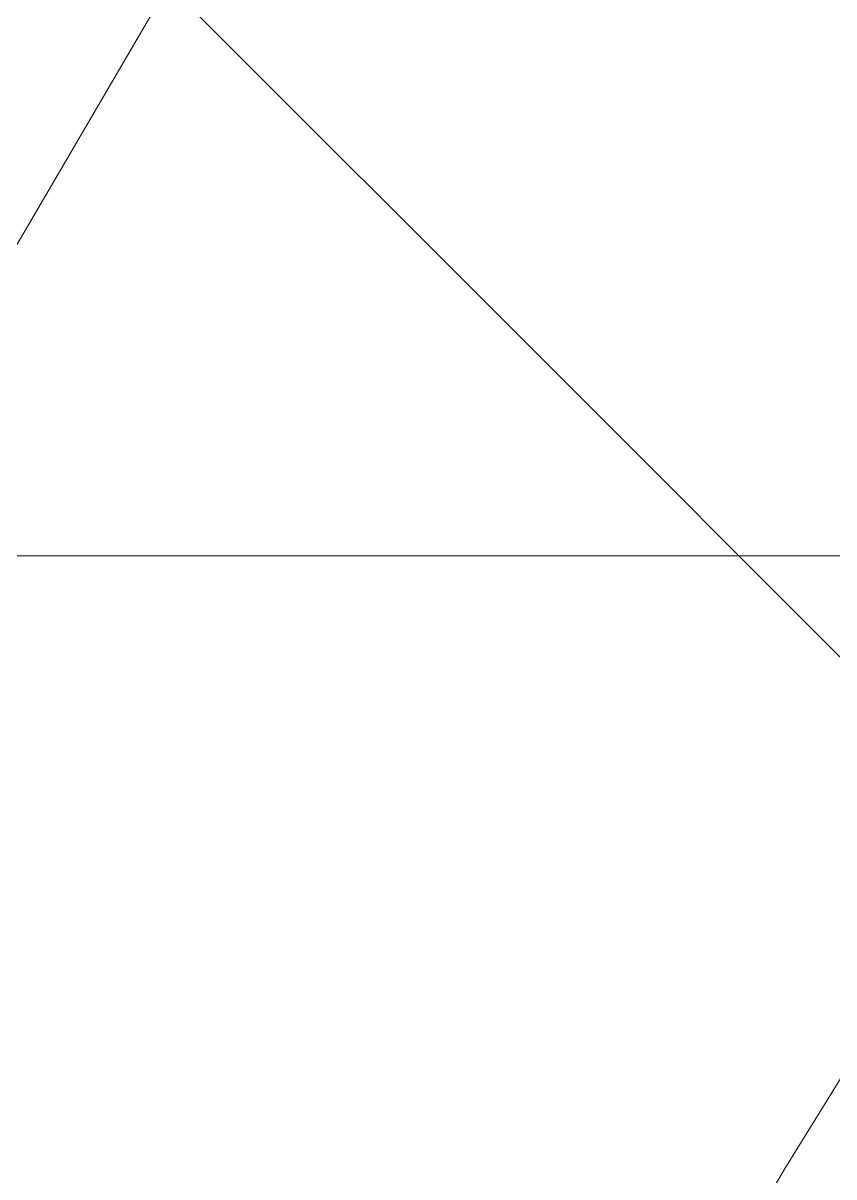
# Model space of a CAD drawing. Header units: metres. Extents: x 0 to 105485, y 0 to 425721.
# Drawn here: x 104931.735 to 104932.93, y 425421.295 to 425422.995 of the extents above; entities that cross this region are included whole.
import ezdxf

# ---------------------------------------------------------------- set-up
doc = ezdxf.new("R2010")
doc.units = ezdxf.units.M
doc.header["$MEASUREMENT"] = 0
for name, color, linetype, lineweight in [('B-XX-GK-KADEMUUR-G', 150, 'Continuous', 18), ('B-XX-MO-ONDERZOEK_SONDERING-G', 90, 'Continuous', 18), ('B-XX-OG-GRENS-G', 7, 'Continuous', 18), ('B-XX-VH-OPENVERHARDING-G', 90, 'Continuous', 18), ('B-XX-VH-OPENVERHARDING_STRAATBAKSTEEN-G', 90, 'Continuous', 18)]:
    doc.layers.add(name, color=color, linetype=linetype, lineweight=lineweight)

msp = doc.modelspace()

# ---------------------------------------------------------------- linework, layer by layer
at = {"layer": 'B-XX-GK-KADEMUUR-G', "ltscale": 0.5}
msp.add_lwpolyline([(104934.055, 425417.52), (104932.141, 425418.909), (104934.632, 425423.174), (104934.693, 425423.278), (104934.248, 425423.566), (104934.172, 425423.43), (104932.857, 425421.307), (104931.589, 425419.133), (104931.426, 425419.199), (104930.972, 425418.341), (104931.567, 425417.999), (104931.875, 425418.484), (104933.381, 425417.408), (104932.747, 425416.482), (104936.804, 425413.636), (104937.725, 425414.956), (104937.316, 425415.243), (104936.71, 425414.374), (104933.443, 425416.625)], close=True, dxfattribs=at)
at = {"layer": 'B-XX-MO-ONDERZOEK_SONDERING-G', "color": 0, "true_color": 0xd62828}
for points in [[(104931.4201, 425422.21, -36.318), (104931.7906, 425422.21, -36.337), (104932.0368, 425422.21, -36.357), (104932.1972, 425422.21, -36.377), (104932.2253, 425422.21, -36.396), (104932.2274, 425422.21, -36.416), (104932.2067, 425422.21, -36.435), (104932.2306, 425422.21, -36.455), (104932.3315, 425422.21, -36.475), (104932.4438, 425422.21, -36.494), (104932.5758, 425422.21, -36.514), (104932.6921, 425422.21, -36.533), (104932.7391, 425422.21, -36.553), (104932.7626, 425422.21, -36.573), (104932.7305, 425422.21, -36.592), (104932.6713, 425422.21, -36.612), (104932.6214, 425422.21, -36.632), (104932.5693, 425422.21, -36.651), (104932.5045, 425422.21, -36.671), (104932.456, 425422.21, -36.69), (104932.3925, 425422.21, -36.71), (104932.3399, 425422.21, -36.73), (104932.2724, 425422.21, -36.749), (104932.2166, 425422.21, -36.769), (104932.1443, 425422.21, -36.789), (104932.0835, 425422.21, -36.808), (104932.032, 425422.21, -36.828), (104931.9873, 425422.21, -36.847), (104931.9693, 425422.21, -36.867), (104931.989, 425422.21, -36.887), (104932.0228, 425422.21, -36.906), (104932.0593, 425422.21, -36.926), (104932.1054, 425422.21, -36.946), (104932.1443, 425422.21, -36.965), (104932.1704, 425422.21, -36.985), (104932.1885, 425422.21, -37.004), (104932.2084, 425422.21, -37.024), (104932.2744, 425422.21, -37.044), (104932.3129, 425422.21, -37.063), (104932.3373, 425422.21, -37.083), (104932.3501, 425422.21, -37.103), (104932.3464, 425422.21, -37.122), (104932.3231, 425422.21, -37.142), (104932.2592, 425422.21, -37.161), (104932.1946, 425422.21, -37.181), (104932.1191, 425422.21, -37.201), (104932.0903, 425422.21, -37.22), (104932.0697, 425422.21, -37.24), (104932.0827, 425422.21, -37.26), (104932.1122, 425422.21, -37.279), (104932.1578, 425422.21, -37.299), (104932.1805, 425422.21, -37.318), (104932.1987, 425422.21, -37.338), (104932.2151, 425422.21, -37.358), (104932.2297, 425422.21, -37.377), (104932.2509, 425422.21, -37.397), (104932.2525, 425422.21, -37.416), (104932.2322, 425422.21, -37.436), (104932.2, 425422.21, -37.456), (104932.1662, 425422.21, -37.475), (104932.1286, 425422.21, -37.495), (104932.1099, 425422.21, -37.515), (104932.0951, 425422.21, -37.534), (104932.0752, 425422.21, -37.554), (104932.0534, 425422.21, -37.573), (104932.0354, 425422.21, -37.593), (104932.0233, 425422.21, -37.613), (104932.03, 425422.21, -37.632), (104932.0555, 425422.21, -37.652), (104932.1114, 425422.21, -37.672), (104932.1644, 425422.21, -37.691), (104932.2237, 425422.21, -37.711), (104932.2513, 425422.21, -37.73), (104932.2476, 425422.21, -37.75), (104932.2296, 425422.21, -37.77), (104932.1889, 425422.21, -37.789), (104932.1462, 425422.21, -37.809), (104932.0991, 425422.21, -37.828), (104932.053, 425422.21, -37.848), (104932.0257, 425422.21, -37.868), (104932.013, 425422.21, -37.887), (104932.0344, 425422.21, -37.907), (104932.0705, 425422.21, -37.927), (104932.1165, 425422.21, -37.946), (104932.16, 425422.21, -37.966), (104932.197, 425422.21, -37.985), (104932.2019, 425422.21, -38.005), (104932.1964, 425422.21, -38.025), (104932.1966, 425422.21, -38.044), (104932.2115, 425422.21, -38.064), (104932.2427, 425422.21, -38.084), (104932.2944, 425422.21, -38.103), (104932.3458, 425422.21, -38.123), (104932.4012, 425422.21, -38.142), (104932.4834, 425422.21, -38.162), (104932.5563, 425422.21, -38.182), (104932.6267, 425422.21, -38.201), (104932.6627, 425422.21, -38.221), (104932.6612, 425422.21, -38.24), (104932.6636, 425422.21, -38.26), (104932.6825, 425422.21, -38.28), (104932.6952, 425422.21, -38.299), (104932.6906, 425422.21, -38.319), (104932.6856, 425422.21, -38.339), (104932.6728, 425422.21, -38.358), (104932.6669, 425422.21, -38.378), (104932.6682, 425422.21, -38.397), (104932.672, 425422.21, -38.417), (104932.6585, 425422.21, -38.437), (104932.6519, 425422.21, -38.456), (104932.6312, 425422.21, -38.476), (104932.6038, 425422.21, -38.495), (104932.5594, 425422.21, -38.515), (104932.5321, 425422.21, -38.535), (104932.5218, 425422.21, -38.554), (104932.5348, 425422.21, -38.574), (104932.5728, 425422.21, -38.594), (104932.6172, 425422.21, -38.613), (104932.6788, 425422.21, -38.633), (104932.7697, 425422.21, -38.652), (104932.8309, 425422.21, -38.672), (104932.8678, 425422.21, -38.692), (104932.8926, 425422.21, -38.711), (104932.8943, 425422.21, -38.731), (104932.8608, 425422.21, -38.751), (104932.8663, 425422.21, -38.77), (104932.8378, 425422.21, -38.79), (104932.8214, 425422.21, -38.809), (104932.793, 425422.21, -38.829), (104932.7739, 425422.21, -38.849), (104932.76, 425422.21, -38.868), (104932.7394, 425422.21, -38.888), (104932.735, 425422.21, -38.907), (104932.7437, 425422.21, -38.927), (104932.7714, 425422.21, -38.947), (104932.7793, 425422.21, -38.966), (104932.7846, 425422.21, -38.986), (104932.781, 425422.21, -39.006), (104932.7743, 425422.21, -39.025), (104932.7719, 425422.21, -39.045), (104932.7622, 425422.21, -39.064), (104932.7442, 425422.21, -39.084), (104932.7009, 425422.21, -39.104), (104932.6502, 425422.21, -39.123), (104932.6137, 425422.21, -39.143), (104932.5888, 425422.21, -39.162), (104932.5878, 425422.21, -39.182), (104932.6025, 425422.21, -39.202), (104932.6227, 425422.21, -39.221), (104932.6527, 425422.21, -39.241), (104932.7034, 425422.21, -39.261), (104932.7418, 425422.21, -39.28), (104932.8157, 425422.21, -39.3), (104932.893, 425422.21, -39.319), (104933.0075, 425422.21, -39.339)], [(104931.4364, 425422.21, -26.686), (104931.7438, 425422.21, -26.705), (104931.9362, 425422.21, -26.725), (104932.1061, 425422.21, -26.745), (104932.2318, 425422.21, -26.765), (104932.3603, 425422.21, -26.784), (104932.4462, 425422.21, -26.804), (104932.5559, 425422.21, -26.824), (104932.616, 425422.21, -26.844), (104932.6485, 425422.21, -26.863), (104932.6454, 425422.21, -26.883), (104932.606, 425422.21, -26.903), (104932.544, 425422.21, -26.923), (104932.4832, 425422.21, -26.942), (104932.4351, 425422.21, -26.962), (104932.3932, 425422.21, -26.982), (104932.4095, 425422.21, -27.002), (104932.4633, 425422.21, -27.021), (104932.5489, 425422.21, -27.041), (104932.6519, 425422.21, -27.061), (104932.6967, 425422.21, -27.08), (104932.7285, 425422.21, -27.1), (104932.7775, 425422.21, -27.12), (104932.8462, 425422.21, -27.14), (104932.9497, 425422.21, -27.159)], [(104931.4629, 425422.21, -23.168), (104931.8872, 425422.21, -23.188), (104932.1034, 425422.21, -23.208), (104932.2216, 425422.21, -23.228), (104932.2648, 425422.21, -23.247), (104932.2541, 425422.21, -23.267), (104932.2242, 425422.21, -23.287), (104932.2078, 425422.21, -23.307), (104932.1943, 425422.21, -23.327), (104932.1874, 425422.21, -23.346), (104932.1866, 425422.21, -23.366), (104932.1839, 425422.21, -23.386), (104932.1904, 425422.21, -23.406), (104932.2356, 425422.21, -23.425), (104932.3104, 425422.21, -23.445), (104932.4337, 425422.21, -23.465), (104932.5047, 425422.21, -23.485), (104932.5786, 425422.21, -23.504), (104932.6445, 425422.21, -23.524), (104932.7081, 425422.21, -23.544), (104932.7135, 425422.21, -23.564), (104932.7652, 425422.21, -23.584), (104932.7903, 425422.21, -23.603), (104932.8044, 425422.21, -23.623), (104932.8184, 425422.21, -23.643), (104932.8347, 425422.21, -23.663), (104932.8499, 425422.21, -23.682), (104932.8708, 425422.21, -23.702), (104932.8896, 425422.21, -23.722), (104932.8929, 425422.21, -23.742), (104932.8916, 425422.21, -23.761), (104932.8923, 425422.21, -23.781), (104932.8853, 425422.21, -23.801), (104932.8719, 425422.21, -23.821), (104932.8399, 425422.21, -23.841), (104932.7941, 425422.21, -23.86), (104932.7362, 425422.21, -23.88), (104932.6735, 425422.21, -23.9), (104932.5949, 425422.21, -23.92), (104932.5321, 425422.21, -23.939), (104932.4675, 425422.21, -23.959), (104932.38, 425422.21, -23.979), (104932.2976, 425422.21, -23.999), (104932.2026, 425422.21, -24.018), (104932.1492, 425422.21, -24.038), (104932.1279, 425422.21, -24.058), (104932.1022, 425422.21, -24.078), (104932.2002, 425422.21, -24.098), (104932.3578, 425422.21, -24.117), (104932.4346, 425422.21, -24.137), (104932.4863, 425422.21, -24.157), (104932.515, 425422.21, -24.177), (104932.5504, 425422.21, -24.196), (104932.552, 425422.21, -24.216), (104932.5889, 425422.21, -24.236), (104932.6321, 425422.21, -24.256), (104932.6205, 425422.21, -24.275), (104932.6742, 425422.21, -24.295), (104932.7303, 425422.21, -24.315), (104932.7608, 425422.21, -24.335), (104932.7264, 425422.21, -24.354), (104932.6691, 425422.21, -24.374), (104932.5765, 425422.21, -24.394), (104932.556, 425422.21, -24.414), (104932.5847, 425422.21, -24.434), (104932.5719, 425422.21, -24.453), (104932.5162, 425422.21, -24.473), (104932.4542, 425422.21, -24.493), (104932.3933, 425422.21, -24.513), (104932.3551, 425422.21, -24.532), (104932.3556, 425422.21, -24.552), (104932.3646, 425422.21, -24.572), (104932.347, 425422.21, -24.592), (104932.3191, 425422.21, -24.611), (104932.3006, 425422.21, -24.631), (104932.2961, 425422.21, -24.651), (104932.2887, 425422.21, -24.671), (104932.2859, 425422.21, -24.691), (104932.32, 425422.21, -24.71), (104932.3591, 425422.21, -24.73), (104932.427, 425422.21, -24.75), (104932.5001, 425422.21, -24.77), (104932.5784, 425422.21, -24.789), (104932.6437, 425422.21, -24.809), (104932.6621, 425422.21, -24.829), (104932.6477, 425422.21, -24.849), (104932.6153, 425422.21, -24.868), (104932.5585, 425422.21, -24.888), (104932.5011, 425422.21, -24.908), (104932.4794, 425422.21, -24.928), (104932.4915, 425422.21, -24.947), (104932.5155, 425422.21, -24.967), (104932.5086, 425422.21, -24.987), (104932.4851, 425422.21, -25.007), (104932.4625, 425422.21, -25.026), (104932.4188, 425422.21, -25.046), (104932.4026, 425422.21, -25.066), (104932.4295, 425422.21, -25.086), (104932.4666, 425422.21, -25.106), (104932.5054, 425422.21, -25.125), (104932.5347, 425422.21, -25.145), (104932.5465, 425422.21, -25.165), (104932.5252, 425422.21, -25.185), (104932.4936, 425422.21, -25.204), (104932.4568, 425422.21, -25.224), (104932.43, 425422.21, -25.244), (104932.3905, 425422.21, -25.264), (104932.3548, 425422.21, -25.283), (104932.3153, 425422.21, -25.303), (104932.2527, 425422.21, -25.323), (104932.1782, 425422.21, -25.343), (104932.0455, 425422.21, -25.362), (104931.911, 425422.21, -25.382), (104931.7115, 425422.21, -25.402)], [(104931.4666, 425422.21, -22.258), (104931.8107, 425422.21, -22.278), (104931.9303, 425422.21, -22.298), (104931.8945, 425422.21, -22.318), (104931.817, 425422.21, -22.338), (104931.7375, 425422.21, -22.357), (104931.7247, 425422.21, -22.377)], [(104932.9567, 425422.21, -31.912), (104932.8977, 425422.21, -31.932), (104932.8238, 425422.21, -31.951), (104932.7177, 425422.21, -31.971), (104932.5751, 425422.21, -31.991), (104932.4579, 425422.21, -32.01), (104932.3193, 425422.21, -32.03), (104932.1972, 425422.21, -32.05), (104932.0563, 425422.21, -32.07), (104931.9306, 425422.21, -32.089), (104931.7738, 425422.21, -32.109), (104931.5617, 425422.21, -32.129)], [(104932.9347, 425422.21, -17.922), (104932.8289, 425422.21, -17.942), (104932.6996, 425422.21, -17.962), (104932.6217, 425422.21, -17.982), (104932.5586, 425422.21, -18.002), (104932.5077, 425422.21, -18.021), (104932.4519, 425422.21, -18.041), (104932.4156, 425422.21, -18.061), (104932.3877, 425422.21, -18.081), (104932.365, 425422.21, -18.101), (104932.3653, 425422.21, -18.121), (104932.3845, 425422.21, -18.14), (104932.397, 425422.21, -18.16), (104932.3933, 425422.21, -18.18), (104932.3868, 425422.21, -18.2), (104932.3736, 425422.21, -18.22), (104932.3524, 425422.21, -18.24), (104932.3254, 425422.21, -18.259), (104932.3071, 425422.21, -18.279), (104932.2872, 425422.21, -18.299), (104932.236, 425422.21, -18.319), (104932.166, 425422.21, -18.339), (104931.9948, 425422.21, -18.359), (104931.8225, 425422.21, -18.378), (104931.5944, 425422.21, -18.398)], [(104933.0011, 425422.21, -27.317), (104932.8899, 425422.21, -27.337), (104932.793, 425422.21, -27.357), (104932.6699, 425422.21, -27.377), (104932.5611, 425422.21, -27.396), (104932.4484, 425422.21, -27.416), (104932.3546, 425422.21, -27.436), (104932.2759, 425422.21, -27.456), (104932.2075, 425422.21, -27.475), (104932.1586, 425422.21, -27.495), (104932.103, 425422.21, -27.515), (104932.0667, 425422.21, -27.534), (104932.0188, 425422.21, -27.554), (104931.9855, 425422.21, -27.574), (104931.9657, 425422.21, -27.594), (104931.9756, 425422.21, -27.613), (104931.9536, 425422.21, -27.633), (104931.9118, 425422.21, -27.653), (104931.8961, 425422.21, -27.673), (104931.8642, 425422.21, -27.692), (104931.7785, 425422.21, -27.712), (104931.6125, 425422.21, -27.732)], [(104931.6189, 425422.21, -29.152), (104931.7444, 425422.21, -29.172), (104931.877, 425422.21, -29.192), (104931.9865, 425422.21, -29.211), (104932.1127, 425422.21, -29.231), (104932.3215, 425422.21, -29.251), (104932.499, 425422.21, -29.271), (104932.6753, 425422.21, -29.29), (104932.7473, 425422.21, -29.31), (104932.7211, 425422.21, -29.33), (104932.5096, 425422.21, -29.349), (104932.2031, 425422.21, -29.369), (104931.7107, 425422.21, -29.389)], [(104931.632, 425422.21, -31.498), (104931.7605, 425422.21, -31.518), (104931.8604, 425422.21, -31.538), (104931.9517, 425422.21, -31.557), (104932.0443, 425422.21, -31.577), (104932.1112, 425422.21, -31.597), (104932.1851, 425422.21, -31.616), (104932.2425, 425422.21, -31.636), (104932.2899, 425422.21, -31.656), (104932.3319, 425422.21, -31.676), (104932.3936, 425422.21, -31.695), (104932.4739, 425422.21, -31.715), (104932.5321, 425422.21, -31.735), (104932.6598, 425422.21, -31.754), (104932.7849, 425422.21, -31.774), (104932.8302, 425422.21, -31.794), (104932.8554, 425422.21, -31.813), (104932.8881, 425422.21, -31.833), (104932.9313, 425422.21, -31.853)], [(104931.7234, 425422.21, -14.927), (104931.7627, 425422.21, -14.947), (104931.8119, 425422.21, -14.967), (104931.8678, 425422.21, -14.987), (104931.8983, 425422.21, -15.006), (104931.9081, 425422.21, -15.026), (104931.8957, 425422.21, -15.046), (104931.8643, 425422.21, -15.066), (104931.7729, 425422.21, -15.086), (104931.684, 425422.21, -15.106)], [(104931.7263, 425422.21, 3.241), (104931.7577, 425422.21, 3.221), (104931.8852, 425422.21, 3.201), (104932.0128, 425422.21, 3.181), (104932.1403, 425422.21, 3.161), (104932.2457, 425422.21, 3.141), (104932.3087, 425422.21, 3.121), (104932.3548, 425422.21, 3.101), (104932.3729, 425422.21, 3.081), (104932.3847, 425422.21, 3.061), (104932.3967, 425422.21, 3.041), (104932.3952, 425422.21, 3.021), (104932.385, 425422.21, 3.001), (104932.3697, 425422.21, 2.981), (104932.3488, 425422.21, 2.961), (104932.3192, 425422.21, 2.941), (104932.287, 425422.21, 2.921), (104932.2474, 425422.21, 2.901), (104932.1946, 425422.21, 2.881), (104932.1546, 425422.21, 2.861), (104932.1141, 425422.21, 2.841), (104932.069, 425422.21, 2.821), (104932.0343, 425422.21, 2.801), (104931.9929, 425422.21, 2.781), (104931.9599, 425422.21, 2.761), (104931.9213, 425422.21, 2.741), (104931.8839, 425422.21, 2.721), (104931.8569, 425422.21, 2.701), (104931.8311, 425422.21, 2.681), (104931.8176, 425422.21, 2.661), (104931.8255, 425422.21, 2.641), (104931.8437, 425422.21, 2.621), (104931.867, 425422.21, 2.601), (104931.8916, 425422.21, 2.581), (104931.9092, 425422.21, 2.561), (104931.8875, 425422.21, 2.541), (104931.8546, 425422.21, 2.521), (104931.8157, 425422.21, 2.501), (104931.7635, 425422.21, 2.481), (104931.6872, 425422.21, 2.461)], [(104931.688, 425422.21, -15.979), (104931.806, 425422.21, -15.999), (104931.919, 425422.21, -16.018), (104932.0645, 425422.21, -16.038), (104932.1638, 425422.21, -16.058), (104932.2201, 425422.21, -16.078), (104932.2466, 425422.21, -16.098), (104932.2453, 425422.21, -16.118), (104932.2135, 425422.21, -16.137), (104932.1793, 425422.21, -16.157), (104932.1299, 425422.21, -16.177), (104932.0869, 425422.21, -16.197), (104932.0518, 425422.21, -16.217), (104932.0316, 425422.21, -16.237), (104932.0265, 425422.21, -16.256), (104932.0446, 425422.21, -16.276), (104932.063, 425422.21, -16.296), (104932.0684, 425422.21, -16.316), (104932.0632, 425422.21, -16.336), (104932.056, 425422.21, -16.356), (104932.0425, 425422.21, -16.375), (104932.0306, 425422.21, -16.395), (104932.0075, 425422.21, -16.415), (104931.9894, 425422.21, -16.435), (104931.9687, 425422.21, -16.455), (104931.937, 425422.21, -16.475), (104931.9149, 425422.21, -16.495), (104931.8927, 425422.21, -16.514), (104931.8786, 425422.21, -16.534), (104931.8756, 425422.21, -16.554), (104931.8885, 425422.21, -16.574), (104931.8995, 425422.21, -16.594), (104931.9177, 425422.21, -16.614), (104931.9285, 425422.21, -16.633), (104931.9322, 425422.21, -16.653), (104931.9324, 425422.21, -16.673), (104931.9307, 425422.21, -16.693), (104931.9324, 425422.21, -16.713), (104931.9434, 425422.21, -16.733), (104931.9694, 425422.21, -16.752), (104931.9873, 425422.21, -16.772), (104932.0248, 425422.21, -16.792), (104932.0604, 425422.21, -16.812), (104932.0995, 425422.21, -16.832), (104932.1403, 425422.21, -16.852), (104932.1642, 425422.21, -16.871), (104932.2075, 425422.21, -16.891), (104932.2492, 425422.21, -16.911), (104932.2978, 425422.21, -16.931), (104932.3149, 425422.21, -16.951), (104932.322, 425422.21, -16.971), (104932.3273, 425422.21, -16.99), (104932.3279, 425422.21, -17.01), (104932.3234, 425422.21, -17.03), (104932.3306, 425422.21, -17.05), (104932.3519, 425422.21, -17.07), (104932.3688, 425422.21, -17.09), (104932.3828, 425422.21, -17.109), (104932.372, 425422.21, -17.129), (104932.3646, 425422.21, -17.149), (104932.3685, 425422.21, -17.169), (104932.3873, 425422.21, -17.189), (104932.4157, 425422.21, -17.208), (104932.4567, 425422.21, -17.228), (104932.4598, 425422.21, -17.248), (104932.4401, 425422.21, -17.268), (104932.4016, 425422.21, -17.288), (104932.364, 425422.21, -17.308), (104932.3071, 425422.21, -17.327), (104932.2793, 425422.21, -17.347), (104932.2653, 425422.21, -17.367), (104932.2032, 425422.21, -17.387), (104932.155, 425422.21, -17.407), (104932.1458, 425422.21, -17.427), (104932.1762, 425422.21, -17.446), (104932.1996, 425422.21, -17.466), (104932.1954, 425422.21, -17.486), (104932.1707, 425422.21, -17.506), (104932.1317, 425422.21, -17.526), (104932.0809, 425422.21, -17.546), (104932.0596, 425422.21, -17.565), (104932.0803, 425422.21, -17.585), (104932.1359, 425422.21, -17.605), (104932.2996, 425422.21, -17.625), (104932.5005, 425422.21, -17.645), (104932.6357, 425422.21, -17.665), (104932.6917, 425422.21, -17.684), (104932.8106, 425422.21, -17.704), (104932.8381, 425422.21, -17.724), (104932.8904, 425422.21, -17.744), (104932.9537, 425422.21, -17.764)], [(104931.6936, 425422.21, -14.768), (104931.7362, 425422.21, -14.788), (104931.7634, 425422.21, -14.808), (104931.7744, 425422.21, -14.828), (104931.758, 425422.21, -14.848), (104931.7408, 425422.21, -14.868), (104931.7221, 425422.21, -14.887)], [(104931.699, 425422.21, -22.417), (104931.8222, 425422.21, -22.436), (104932.0549, 425422.21, -22.456), (104932.2939, 425422.21, -22.476), (104932.414, 425422.21, -22.496), (104932.4864, 425422.21, -22.516), (104932.4877, 425422.21, -22.535), (104932.4009, 425422.21, -22.555), (104932.2591, 425422.21, -22.575), (104931.9749, 425422.21, -22.595), (104931.7018, 425422.21, -22.615)], [(104931.7026, 425422.21, -13.101), (104931.7393, 425422.21, -13.121), (104931.7735, 425422.21, -13.141), (104931.7954, 425422.21, -13.16), (104931.7943, 425422.21, -13.18), (104931.8096, 425422.21, -13.2), (104931.8191, 425422.21, -13.22), (104931.8203, 425422.21, -13.24), (104931.8163, 425422.21, -13.26), (104931.8153, 425422.21, -13.28), (104931.8381, 425422.21, -13.299), (104931.8886, 425422.21, -13.319), (104931.964, 425422.21, -13.339), (104932.0169, 425422.21, -13.359), (104932.0689, 425422.21, -13.379), (104932.0979, 425422.21, -13.399), (104932.1408, 425422.21, -13.419), (104932.1599, 425422.21, -13.438), (104932.157, 425422.21, -13.458), (104932.1457, 425422.21, -13.478), (104932.139, 425422.21, -13.498), (104932.1259, 425422.21, -13.518), (104932.1092, 425422.21, -13.538), (104932.0975, 425422.21, -13.557), (104932.0849, 425422.21, -13.577), (104932.0762, 425422.21, -13.597), (104932.0733, 425422.21, -13.617), (104932.054, 425422.21, -13.637), (104931.9951, 425422.21, -13.657), (104931.952, 425422.21, -13.677), (104931.9268, 425422.21, -13.696), (104931.9237, 425422.21, -13.716), (104931.9326, 425422.21, -13.736), (104931.9512, 425422.21, -13.756), (104931.9562, 425422.21, -13.776), (104931.9348, 425422.21, -13.796), (104931.9143, 425422.21, -13.816), (104931.8937, 425422.21, -13.835), (104931.8746, 425422.21, -13.855), (104931.8644, 425422.21, -13.875), (104931.8682, 425422.21, -13.895), (104931.886, 425422.21, -13.915), (104931.9135, 425422.21, -13.935), (104931.9532, 425422.21, -13.954), (104932.0047, 425422.21, -13.974), (104932.0684, 425422.21, -13.994), (104932.0973, 425422.21, -14.014), (104932.1093, 425422.21, -14.034), (104932.1021, 425422.21, -14.054), (104932.087, 425422.21, -14.074), (104932.0644, 425422.21, -14.093), (104932.0405, 425422.21, -14.113), (104932.0151, 425422.21, -14.133), (104931.998, 425422.21, -14.153), (104931.9705, 425422.21, -14.173), (104931.9392, 425422.21, -14.193), (104931.8745, 425422.21, -14.213), (104931.8009, 425422.21, -14.232), (104931.7159, 425422.21, -14.252)], [(104931.7042, 425422.21, -12.386), (104931.737, 425422.21, -12.406), (104931.7842, 425422.21, -12.426), (104931.8323, 425422.21, -12.446), (104931.8852, 425422.21, -12.466), (104931.9368, 425422.21, -12.485), (104931.9662, 425422.21, -12.505), (104931.9987, 425422.21, -12.525), (104932.0271, 425422.21, -12.545), (104932.0742, 425422.21, -12.565), (104932.1129, 425422.21, -12.585), (104932.1566, 425422.21, -12.605), (104932.1667, 425422.21, -12.624), (104932.1507, 425422.21, -12.644), (104932.1026, 425422.21, -12.664), (104932.0678, 425422.21, -12.684), (104932.0396, 425422.21, -12.704), (104932.0251, 425422.21, -12.724), (104931.9993, 425422.21, -12.744), (104931.9722, 425422.21, -12.763), (104931.9379, 425422.21, -12.783), (104931.9148, 425422.21, -12.803), (104931.8836, 425422.21, -12.823), (104931.8517, 425422.21, -12.843), (104931.8161, 425422.21, -12.863), (104931.7674, 425422.21, -12.883), (104931.7323, 425422.21, -12.902)], [(104931.7239, 425422.21, -1.636), (104934.7915, 425422.21, -1.656)], [(104933.066, 425422.21, -1.955), (104932.7351, 425422.21, -1.975), (104932.5836, 425422.21, -1.995), (104932.4322, 425422.21, -2.015), (104932.2807, 425422.21, -2.035), (104932.4092, 425422.21, -2.055), (104931.9304, 425422.21, -2.075), (104931.7243, 425422.21, -2.095)], [(104933.0396, 425422.21, -39.81), (104932.9056, 425422.21, -39.829), (104932.7546, 425422.21, -39.849), (104932.5706, 425422.21, -39.868), (104932.4364, 425422.21, -39.888), (104932.3973, 425422.21, -39.908), (104932.4112, 425422.21, -39.927), (104932.4362, 425422.21, -39.947), (104932.4284, 425422.21, -39.966), (104932.4018, 425422.21, -39.986), (104932.4459, 425422.21, -40.006), (104932.3994, 425422.21, -40.025), (104932.3965, 425422.21, -40.045), (104932.4155, 425422.21, -40.064), (104932.3779, 425422.21, -40.084), (104932.4698, 425422.21, -40.104), (104932.5423, 425422.21, -40.123), (104932.5115, 425422.21, -40.143), (104932.4554, 425422.21, -40.162), (104932.4352, 425422.21, -40.182), (104932.4971, 425422.21, -40.202), (104932.6145, 425422.21, -40.221), (104932.7883, 425422.21, -40.241), (104932.9735, 425422.21, -40.26)], [(104932.993, 425422.21, -42.687), (104932.8622, 425422.21, -42.706), (104932.7739, 425422.21, -42.726), (104932.7159, 425422.21, -42.745), (104932.6682, 425422.21, -42.765), (104932.6188, 425422.21, -42.784), (104932.5814, 425422.21, -42.804), (104932.5464, 425422.21, -42.823), (104932.5201, 425422.21, -42.843), (104932.5053, 425422.21, -42.863), (104932.4913, 425422.21, -42.882), (104932.4795, 425422.21, -42.902), (104932.469, 425422.21, -42.921), (104932.4623, 425422.21, -42.941), (104932.4598, 425422.21, -42.96), (104932.461, 425422.21, -42.98), (104932.4639, 425422.21, -42.999), (104932.4686, 425422.21, -43.019), (104932.4736, 425422.21, -43.038), (104932.4785, 425422.21, -43.058), (104932.4822, 425422.21, -43.077), (104932.4832, 425422.21, -43.097), (104932.4843, 425422.21, -43.117), (104932.4897, 425422.21, -43.136), (104932.5042, 425422.21, -43.156), (104932.5182, 425422.21, -43.175), (104932.5211, 425422.21, -43.195), (104932.5205, 425422.21, -43.214), (104932.5145, 425422.21, -43.234), (104932.5171, 425422.21, -43.253), (104932.516, 425422.21, -43.273), (104932.5107, 425422.21, -43.292), (104932.5047, 425422.21, -43.312), (104932.5051, 425422.21, -43.332), (104932.5138, 425422.21, -43.351), (104932.5266, 425422.21, -43.371), (104932.5385, 425422.21, -43.39), (104932.5374, 425422.21, -43.41), (104932.5321, 425422.21, -43.429), (104932.5313, 425422.21, -43.449), (104932.5275, 425422.21, -43.468), (104932.5252, 425422.21, -43.488), (104932.524, 425422.21, -43.507), (104932.5239, 425422.21, -43.527), (104932.5234, 425422.21, -43.546), (104932.5277, 425422.21, -43.566), (104932.5295, 425422.21, -43.586), (104932.5387, 425422.21, -43.605), (104932.5505, 425422.21, -43.625), (104932.5568, 425422.21, -43.644), (104932.5562, 425422.21, -43.664), (104932.55, 425422.21, -43.683), (104932.5509, 425422.21, -43.703), (104932.5555, 425422.21, -43.722), (104932.5682, 425422.21, -43.742), (104932.5822, 425422.21, -43.761), (104932.6359, 425422.21, -43.781), (104932.7066, 425422.21, -43.8), (104932.8094, 425422.21, -43.82), (104932.8778, 425422.21, -43.839), (104932.9328, 425422.21, -43.859)], [(104933.0088, 425422.21, -44.816), (104932.8822, 425422.21, -44.835), (104932.8025, 425422.21, -44.855), (104932.7398, 425422.21, -44.874), (104932.6997, 425422.21, -44.894), (104932.6552, 425422.21, -44.913), (104932.6297, 425422.21, -44.933), (104932.6143, 425422.21, -44.952), (104932.576, 425422.21, -44.972), (104932.5537, 425422.21, -44.991), (104932.5351, 425422.21, -45.011), (104932.5258, 425422.21, -45.03), (104932.5403, 425422.21, -45.05), (104932.5763, 425422.21, -45.069), (104932.6084, 425422.21, -45.089), (104932.6452, 425422.21, -45.108), (104932.6695, 425422.21, -45.128), (104932.6691, 425422.21, -45.147), (104932.6437, 425422.21, -45.167), (104932.6195, 425422.21, -45.186), (104932.5961, 425422.21, -45.206), (104932.586, 425422.21, -45.225), (104932.5888, 425422.21, -45.245), (104932.6181, 425422.21, -45.264), (104932.6488, 425422.21, -45.284), (104932.685, 425422.21, -45.303), (104932.7059, 425422.21, -45.323), (104932.6863, 425422.21, -45.342), (104932.6742, 425422.21, -45.362), (104932.6809, 425422.21, -45.381), (104932.7121, 425422.21, -45.401), (104932.7533, 425422.21, -45.42), (104932.7807, 425422.21, -45.44), (104932.7592, 425422.21, -45.459), (104932.7426, 425422.21, -45.479), (104932.7457, 425422.21, -45.498), (104932.771, 425422.21, -45.518), (104932.8133, 425422.21, -45.537), (104932.8718, 425422.21, -45.557), (104932.929, 425422.21, -45.576), (104932.9536, 425422.21, -45.596)], [(104932.9326, 425422.21, -45.81), (104932.8665, 425422.21, -45.83), (104932.8131, 425422.21, -45.849), (104932.7729, 425422.21, -45.869), (104932.7539, 425422.21, -45.888), (104932.7678, 425422.21, -45.908), (104932.801, 425422.21, -45.927), (104932.8256, 425422.21, -45.947), (104932.8346, 425422.21, -45.966), (104932.8239, 425422.21, -45.986), (104932.7807, 425422.21, -46.005), (104932.7395, 425422.21, -46.025), (104932.7191, 425422.21, -46.044), (104932.7013, 425422.21, -46.064), (104932.6656, 425422.21, -46.083), (104932.6298, 425422.21, -46.103), (104932.5941, 425422.21, -46.122), (104932.567, 425422.21, -46.142), (104932.5537, 425422.21, -46.161), (104932.5551, 425422.21, -46.181), (104932.5738, 425422.21, -46.2), (104932.605, 425422.21, -46.22), (104932.6482, 425422.21, -46.239), (104932.668, 425422.21, -46.259), (104932.6914, 425422.21, -46.278), (104932.6925, 425422.21, -46.298), (104932.6971, 425422.21, -46.317), (104932.705, 425422.21, -46.337), (104932.7081, 425422.21, -46.356)], [(104932.9631, 425422.21, -44.132), (104932.8856, 425422.21, -44.152), (104932.8046, 425422.21, -44.171), (104932.7518, 425422.21, -44.191), (104932.7421, 425422.21, -44.211), (104932.7512, 425422.21, -44.23), (104932.7653, 425422.21, -44.25), (104932.659, 425422.21, -44.269), (104932.7405, 425422.21, -44.289), (104932.7135, 425422.21, -44.308), (104932.674, 425422.21, -44.328), (104932.6441, 425422.21, -44.347), (104932.6242, 425422.21, -44.367), (104932.6258, 425422.21, -44.386), (104932.6441, 425422.21, -44.406), (104932.6953, 425422.21, -44.425), (104932.7893, 425422.21, -44.445), (104932.9035, 425422.21, -44.464), (104933.0744, 425422.21, -44.484)], [(104932.934, 425422.21, -41.22), (104932.8514, 425422.21, -41.24), (104932.773, 425422.21, -41.259), (104932.7492, 425422.21, -41.279), (104932.7758, 425422.21, -41.298), (104932.8726, 425422.21, -41.318), (104933.0069, 425422.21, -41.337)], [(104932.9368, 425422.21, -45.615), (104932.9249, 425422.21, -45.635), (104932.9374, 425422.21, -45.654)]]:
    msp.add_polyline3d(points, dxfattribs=at)
at = {"layer": 'B-XX-OG-GRENS-G'}
msp.add_polyline3d([(105062.5, 425437.5, 2.4681), (105052.5, 425432.5, 1.3605), (105042.5, 425427.5, 0.6695), (105032.5, 425422.5, 2.1811), (105027.5, 425417.5, 2.0092), (105017.5, 425412.5, 0.4799), (105007.5, 425412.5, 1.8916), (105002.5, 425412.5, 1.7311), (104997.5, 425412.5, 0.9151), (104992.5, 425412.5, 1.49), (104987.5, 425407.5, 1.7348), (104977.5, 425402.5, 1.9814), (104972.5, 425402.5, 1.9597), (104967.5, 425402.5, 1.9515), (104962.5, 425402.5, 1.9756), (104952.5, 425412.5, 3.4622), (104947.5, 425412.5, 3.482), (104937.5, 425417.5, 2.9624), (104932.5, 425422.5, 3.6411), (104927.5, 425427.5, 3.7382), (104922.5, 425432.5, 3.4533), (104917.5, 425432.5, 3.308), (104902.5, 425432.5, 2.5808)], dxfattribs=at)
at = {"layer": 'B-XX-VH-OPENVERHARDING-G', "ltscale": 0.5}
msp.add_lwpolyline([(104931.589, 425419.133), (104932.857, 425421.307), (104934.172, 425423.43), (104934.248, 425423.566), (104934.403, 425423.845), (104934.318, 425423.896), (104934.079, 425423.518), (104932.694, 425424.324), (104929.149, 425418.262)], dxfattribs=at)
at = {"layer": 'B-XX-VH-OPENVERHARDING_STRAATBAKSTEEN-G', "ltscale": 0.5}
msp.add_lwpolyline([(104929.149, 425418.262), (104932.694, 425424.324), (104932.161, 425424.636), (104928.611, 425418.575)], dxfattribs=at)

doc.saveas('drawing.dxf')
